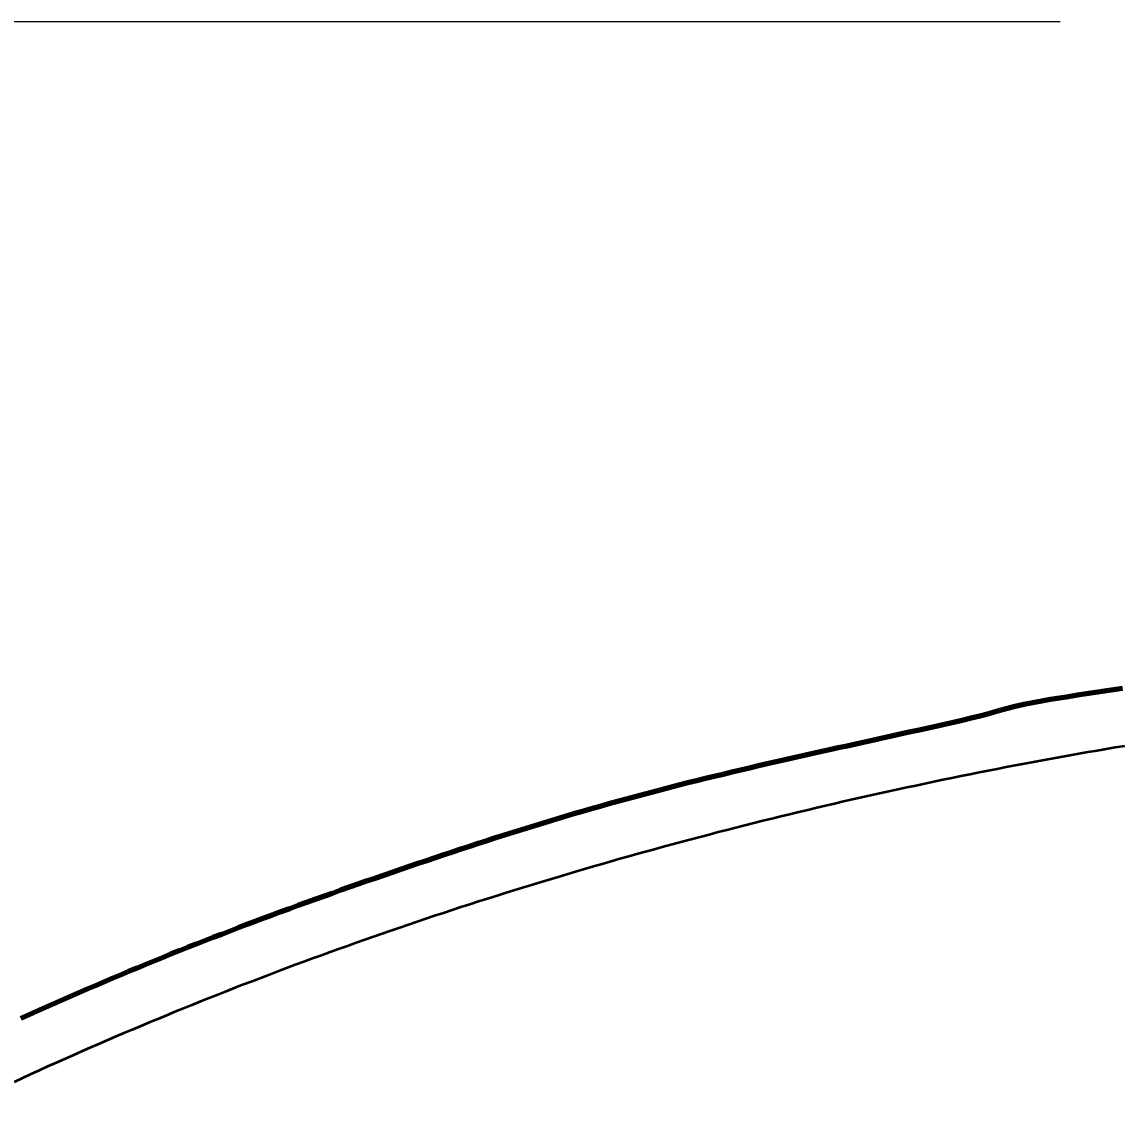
# Model space of a CAD drawing. Header units: millimetres. Extents: x 0 to 594, y 0 to 420.
# Drawn here: x 94.57 to 107.11, y 338.47 to 351.02 of the extents above; entities that cross this region are included whole.
import ezdxf

# ---------------------------------------------------------------- set-up
doc = ezdxf.new("R2010")
doc.units = ezdxf.units.MM
doc.linetypes.add('IRAM-E-TRAZOS', pattern=[5, 4, -1])
for name, color, linetype, lineweight in [('01-VISIBLE', 7, 'CONTINUOUS', 70), ('02-OCULTA', 4, 'IRAM-E-TRAZOS', 35), ('04-COTA', 3, 'CONTINUOUS', 18)]:
    doc.layers.add(name, color=color, linetype=linetype, lineweight=lineweight)
doc.styles.add('ISO3098', font='isocpeur.ttf')
doc.dimstyles.new('FLAMA-IRAM', dxfattribs={"dimtxt": 3.5, "dimasz": 3.5, "dimexe": 2, "dimexo": 1.5, "dimgap": 1, "dimtad": 1, "dimdec": 1, "dimtxsty": 'ISO3098', "dimblk": 'IRAM_FLECHA', "dimblk1": 'IRAM_FLECHA', "dimblk2": 'IRAM_FLECHA', "dimcen": 2.5, "dimclrd": 3, "dimclre": 3, "dimclrt": 3, "dimazin": 3, "dimtfac": 1, "dimtmove": 0, "dimatfit": 3, "dimlwd": 18, "dimlwe": 18})

# ---------------------------------------------------------------- blocks, each defined once
blk = doc.blocks.new('IRAM_FLECHA')
blk.add_solid([(0, 0), (-1, 0.125), (-1, -0.125)])

msp = doc.modelspace()

# ---------------------------------------------------------------- linework, layer by layer
at = {"layer": '01-VISIBLE'}
msp.add_lwpolyline([(94.559, 339.619), (94.654, 339.661), (94.749, 339.704), (94.844, 339.747), (94.938, 339.789), (95.033, 339.831), (95.129, 339.872), (95.224, 339.914), (95.319, 339.955), (95.415, 339.996), (95.51, 340.037), (95.606, 340.078), (95.702, 340.118), (95.797, 340.158), (95.893, 340.198), (95.989, 340.237), (96.086, 340.277), (96.182, 340.316), (96.278, 340.355), (96.375, 340.393), (96.471, 340.432), (96.568, 340.47), (96.664, 340.508), (96.761, 340.546), (96.858, 340.583), (96.955, 340.621), (97.052, 340.658), (97.149, 340.695), (97.246, 340.731), (97.343, 340.768), (97.441, 340.804), (97.538, 340.84), (97.636, 340.876), (97.733, 340.912), (97.831, 340.947), (97.929, 340.982), (98.026, 341.017), (98.124, 341.052), (98.222, 341.087), (98.32, 341.122), (98.418, 341.156), (98.516, 341.19), (98.614, 341.224), (98.712, 341.258), (98.811, 341.292), (98.909, 341.326), (99.007, 341.359), (99.106, 341.393), (99.204, 341.426), (99.303, 341.459), (99.401, 341.492), (99.5, 341.525), (99.598, 341.557), (99.697, 341.59), (99.796, 341.622), (99.895, 341.654), (99.994, 341.686), (100.092, 341.717), (100.192, 341.749), (100.291, 341.78), (100.39, 341.811), (100.489, 341.841), (100.588, 341.872), (100.688, 341.902), (100.787, 341.931), (100.887, 341.961), (100.987, 341.99), (101.087, 342.019), (101.186, 342.047), (101.286, 342.075), (101.387, 342.103), (101.487, 342.131), (101.587, 342.158), (101.687, 342.185), (101.788, 342.211), (101.888, 342.238), (101.989, 342.264), (102.089, 342.289), (102.19, 342.315), (102.291, 342.34), (102.392, 342.365), (102.493, 342.39), (102.594, 342.414), (102.695, 342.438), (102.796, 342.462), (102.897, 342.486), (102.998, 342.51), (103.099, 342.533), (103.2, 342.557), (103.302, 342.58), (103.403, 342.603), (103.504, 342.625), (103.606, 342.648), (103.707, 342.671), (103.809, 342.693), (103.91, 342.716), (104.011, 342.738), (104.113, 342.76), (104.214, 342.783), (104.316, 342.805), (104.417, 342.827), (104.519, 342.85), (104.62, 342.872), (104.722, 342.895), (104.823, 342.917), (104.924, 342.94), (105.026, 342.962), (105.127, 342.985), (105.228, 343.008), (105.33, 343.031), (105.431, 343.056), (105.531, 343.081), (105.632, 343.108), (105.732, 343.136), (105.832, 343.164), (105.933, 343.189), (106.034, 343.212), (106.136, 343.232), (106.238, 343.251), (106.34, 343.269), (106.443, 343.286), (106.545, 343.302), (106.648, 343.318), (106.751, 343.334), (106.853, 343.349), (106.956, 343.365), (107.059, 343.38), (107.162, 343.395)], dxfattribs=at)
at = {"layer": '02-OCULTA'}
msp.add_lwpolyline([(107.184, 342.734), (107.08, 342.717), (106.976, 342.699), (106.871, 342.681), (106.767, 342.663), (106.663, 342.644), (106.559, 342.626), (106.455, 342.607), (106.351, 342.588), (106.248, 342.569), (106.144, 342.55), (106.04, 342.53), (105.936, 342.511), (105.832, 342.491), (105.729, 342.471), (105.625, 342.45), (105.521, 342.43), (105.418, 342.409), (105.314, 342.388), (105.211, 342.367), (105.107, 342.346), (105.004, 342.324), (104.901, 342.302), (104.797, 342.28), (104.694, 342.258), (104.591, 342.236), (104.488, 342.213), (104.384, 342.191), (104.281, 342.168), (104.178, 342.145), (104.075, 342.121), (103.972, 342.098), (103.869, 342.074), (103.766, 342.05), (103.664, 342.026), (103.561, 342.002), (103.458, 341.977), (103.355, 341.952), (103.253, 341.927), (103.15, 341.902), (103.048, 341.877), (102.945, 341.851), (102.843, 341.825), (102.74, 341.799), (102.638, 341.773), (102.536, 341.747), (102.434, 341.72), (102.331, 341.693), (102.229, 341.666), (102.127, 341.639), (102.025, 341.611), (101.923, 341.584), (101.821, 341.556), (101.72, 341.528), (101.618, 341.499), (101.516, 341.471), (101.414, 341.442), (101.313, 341.413), (101.211, 341.384), (101.11, 341.355), (101.008, 341.325), (100.907, 341.295), (100.806, 341.265), (100.705, 341.235), (100.603, 341.205), (100.502, 341.174), (100.401, 341.143), (100.3, 341.112), (100.199, 341.081), (100.099, 341.05), (99.998, 341.018), (99.897, 340.986), (99.797, 340.954), (99.696, 340.922), (99.595, 340.889), (99.495, 340.856), (99.395, 340.823), (99.294, 340.79), (99.194, 340.757), (99.094, 340.723), (98.994, 340.689), (98.894, 340.655), (98.794, 340.621), (98.694, 340.586), (98.595, 340.552), (98.495, 340.517), (98.395, 340.481), (98.296, 340.446), (98.196, 340.41), (98.097, 340.375), (97.998, 340.339), (97.898, 340.302), (97.799, 340.266), (97.7, 340.229), (97.601, 340.192), (97.502, 340.155), (97.404, 340.118), (97.305, 340.08), (97.206, 340.042), (97.108, 340.004), (97.009, 339.966), (96.911, 339.927), (96.813, 339.889), (96.714, 339.85), (96.616, 339.811), (96.518, 339.771), (96.42, 339.731), (96.323, 339.692), (96.225, 339.652), (96.127, 339.611), (96.03, 339.571), (95.932, 339.53), (95.835, 339.489), (95.738, 339.448), (95.641, 339.406), (95.544, 339.364), (95.447, 339.322), (95.35, 339.28), (95.253, 339.238), (95.156, 339.195), (95.06, 339.152), (94.963, 339.109), (94.867, 339.066), (94.771, 339.022), (94.675, 338.979), (94.579, 338.934), (94.483, 338.89)], dxfattribs=at)

# ---------------------------------------------------------------- dimensions: what is measured, and where the dimension line sits
at = {"layer": '04-COTA'}
for base, p1, text in [((59.75, 138.982), (77.75, 138.982), '<>±2'), ((68.75, 318.582), (77.75, 318.582), '<>±0,5')]:
    msp.add_linear_dim(base=base, p1=p1, p2=(107.95, 351.018), angle=90, text=text, dimstyle='FLAMA-IRAM', override={"dimlfac": 5}, dxfattribs=at).render()

doc.saveas('drawing.dxf')
